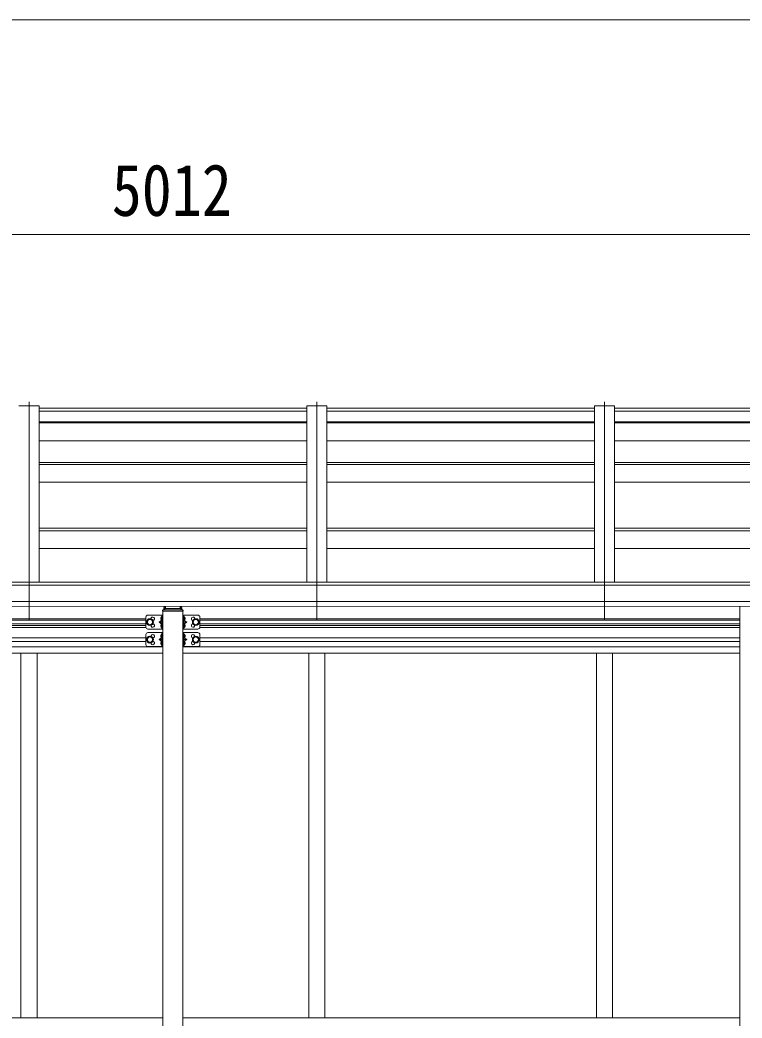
# Model space of a CAD drawing. Units: millimetres at full size, sheet at 1:40; details may follow other scales. Extents: x -11181 to 11305, y -7804 to 7716.
# Drawn here: x 6625 to 8421, y 1010 to 3494 of the extents above; entities that cross this region are included whole.
import ezdxf
from ezdxf.enums import TextEntityAlignment as Align

# ---------------------------------------------------------------- set-up
doc = ezdxf.new("R2010")
doc.units = ezdxf.units.MM
doc.header["$LTSCALE"] = 40
for name, color, linetype, lineweight in [('0-1_本体', 4, 'Continuous', 9), ('0-8_PARTS2', 2, 'Continuous', 9), ('0-A_寸法', 6, 'Continuous', 9), ('1-1_GLASS', 4, 'Continuous', 9), ('1-2_GLASS_SEAL', 7, 'Continuous', 9), ('1-3_NOTPRINT', 4, 'Continuous', 9)]:
    doc.layers.add(name, color=color, linetype=linetype, lineweight=lineweight)
doc.styles.add('ＭＳ ゴシック', font='')
doc.styles.get('ＭＳ ゴシック').set_extended_font_data('MS Gothic')

msp = doc.modelspace()

# ---------------------------------------------------------------- linework, layer by layer
at = {"layer": '0-1_本体'}
for p, q in [((6622.26, 2533.35), (6672.26, 2533.35)), ((6672.26, 2533.35), (6672.26, 2094.06)), ((6672.26, 2527.29), (7338.26, 2527.29)), ((7338.26, 2520.35), (6672.26, 2520.35)), ((7338.26, 2533.35), (7338.26, 2094.06)), ((7338.26, 2533.35), (7388.26, 2533.35)), ((7388.26, 2533.35), (7388.26, 2094.06)), ((7388.26, 2527.29), (8054.26, 2527.29)), ((8054.26, 2520.35), (7388.26, 2520.35)), ((8054.26, 2533.35), (8054.26, 2094.06)), ((8054.26, 2533.35), (8104.26, 2533.35)), ((8104.26, 2533.35), (8104.26, 2094.06)), ((8104.26, 2527.29), (8770.26, 2527.29)), ((8770.26, 2520.35), (8104.26, 2520.35)), ((7338.26, 2493.63), (6672.26, 2493.63)), ((7338.26, 2491.05), (6672.26, 2491.05)), ((8054.26, 2493.63), (7388.26, 2493.63)), ((8054.26, 2491.05), (7388.26, 2491.05)), ((8770.26, 2493.63), (8104.26, 2493.63)), ((8770.26, 2491.05), (8104.26, 2491.05)), ((7338.26, 2446.32), (6672.26, 2446.32)), ((8054.26, 2446.32), (7388.26, 2446.32)), ((8770.26, 2446.32), (8104.26, 2446.32)), ((7338.26, 2392.58), (6672.26, 2392.58)), ((7338.26, 2387.02), (6672.26, 2387.02)), ((8054.26, 2392.58), (7388.26, 2392.58)), ((8054.26, 2387.02), (7388.26, 2387.02)), ((8770.26, 2392.58), (8104.26, 2392.58)), ((8770.26, 2387.02), (8104.26, 2387.02)), ((7338.26, 2343.02), (6672.26, 2343.02)), ((8054.26, 2343.02), (7388.26, 2343.02)), ((8770.26, 2343.02), (8104.26, 2343.02)), ((7338.26, 2228.93), (6672.26, 2228.93)), ((7338.26, 2222.14), (6672.26, 2222.14)), ((8054.26, 2228.93), (7388.26, 2228.93)), ((8054.26, 2222.14), (7388.26, 2222.14)), ((8770.26, 2228.93), (8104.26, 2228.93)), ((8770.26, 2222.14), (8104.26, 2222.14)), ((7338.26, 2178.58), (6672.26, 2178.58)), ((8054.26, 2178.58), (7388.26, 2178.58)), ((8770.26, 2178.58), (8104.26, 2178.58)), ((4505.76, 2087.35), (9504.76, 2087.35)), ((4529.26, 2094.06), (9481.26, 2094.06)), ((9504.76, 2046.13), (4505.76, 2046.13)), ((4505.76, 2034.28), (9504.76, 2034.35)), ((8415.76, 2034.19), (8415.76, -808.22))]:
    msp.add_line(p, q, dxfattribs=at)
at = {"layer": '0-8_PARTS2'}
for p, q in [((6647.26, 1999.35), (6647.26, 2543.19)), ((7363.26, 1999.35), (7363.26, 2543.19)), ((8079.26, 1999.35), (8079.26, 2543.19))]:
    msp.add_line(p, q, dxfattribs=at)
at = {"layer": '0-A_寸法'}
for p, q in [((-532.73, 3493.68), (9531.25, 3493.68)), ((9511.25, 2959.35), (4499.26, 2959.35))]:
    msp.add_line(p, q, dxfattribs=at)
at = {"layer": '1-1_GLASS'}
for p, q in [((5594.76, 2003.03), (6938.28, 2003.03)), ((5594.76, 1999.53), (6938.28, 1999.53)), ((5594.76, 1990.53), (6938.28, 1990.53)), ((7072.28, 2003.03), (8415.76, 2003.03)), ((7072.28, 1999.53), (8415.76, 1999.53)), ((7072.28, 1990.53), (8415.76, 1990.53)), ((5594.76, 1987.03), (6938.28, 1987.03)), ((6938.28, 1982.03), (5594.76, 1982.03)), ((7072.28, 1987.03), (8415.76, 1987.03)), ((8415.76, 1982.03), (7072.28, 1982.03)), ((5594.76, 1956.03), (6938.28, 1956.03)), ((5594.76, 1947.03), (6938.28, 1947.03)), ((7072.28, 1956.03), (8415.76, 1956.03)), ((7072.28, 1947.03), (8415.76, 1947.03)), ((5594.76, 1933.53), (6980.28, 1933.53)), ((5594.76, 1917.53), (6980.28, 1917.53)), ((6627.28, 1917.53), (6627.28, 1847.53)), ((6627.28, 1917.53), (6627.28, 1010.53)), ((6667.28, 1917.53), (6667.28, 1847.53)), ((6667.28, 1917.53), (6667.28, 1010.53)), ((7030.28, 1933.53), (8415.76, 1933.53)), ((7030.28, 1917.53), (8415.76, 1917.53)), ((7343.28, 1917.53), (7343.28, 1847.53)), ((7343.28, 1917.53), (7343.28, 1010.53)), ((7383.28, 1917.53), (7383.28, 1847.53)), ((7383.28, 1917.53), (7383.28, 1010.53)), ((8059.28, 1917.53), (8059.28, 1847.53)), ((8059.28, 1010.53), (8059.28, 1917.53)), ((8099.28, 1917.53), (8099.28, 1847.53)), ((8099.28, 1010.53), (8099.28, 1917.53)), ((5594.76, 1010.53), (6980.28, 1010.53)), ((7030.28, 1010.53), (8415.76, 1010.53))]:
    msp.add_line(p, q, dxfattribs=at)
at = {"layer": '1-2_GLASS_SEAL'}
for p, q in [((6943.28, 2012.53), (6980.28, 2012.53)), ((6977.78, 2012.53), (6977.78, 1977.53)), ((6979.78, 2023.75), (6979.78, 2022.25)), ((6979.78, 2022.25), (7030.78, 2022.25)), ((6980.28, 2012.53), (6980.28, 1977.53)), ((6981.28, 2025.25), (7029.28, 2025.25)), ((6982.78, 2025.25), (6982.78, 2030.9)), ((6986.78, 2033.47), (6985.28, 2033.47)), ((6985.28, 2030.95), (6985.28, 2025.25)), ((6986.78, 2030.95), (6985.28, 2030.95)), ((7025.28, 2029.06), (6985.28, 2029.06)), ((6986.78, 2034.32), (6986.78, 2030.95)), ((7023.78, 2034.32), (7023.78, 2030.95)), ((7025.28, 2033.47), (7023.78, 2033.47)), ((7025.28, 2030.95), (7023.78, 2030.95)), ((7025.28, 2030.95), (7025.28, 2025.25)), ((7027.78, 2030.9), (7027.78, 2025.25)), ((7030.28, 2012.53), (7030.28, 1977.53)), ((7067.28, 2012.53), (7030.28, 2012.53)), ((7030.78, 2023.75), (7030.78, 2022.25)), ((7032.78, 2012.53), (7032.78, 1977.53)), ((6938.28, 2007.53), (6938.28, 1982.53)), ((6977.78, 1995.03), (6970.78, 1995.03)), ((6977.28, 2008.03), (6976.47, 2007.89)), ((6977.28, 2000.03), (6976.47, 2000.17)), ((6977.28, 1990.03), (6976.47, 1989.89)), ((6977.28, 2000.03), (6977.78, 2000.12)), ((7033.28, 2000.03), (7032.78, 2000.12)), ((7032.78, 1995.03), (7039.78, 1995.03)), ((7033.28, 2008.03), (7034.08, 2007.89)), ((7033.28, 2000.03), (7034.08, 2000.17)), ((7033.28, 1990.03), (7034.08, 1989.89)), ((7072.28, 2007.53), (7072.28, 1982.53)), ((6938.28, 1964.03), (6938.28, 1939.03)), ((6943.28, 1977.53), (6980.28, 1977.53)), ((6943.28, 1969.03), (6980.28, 1969.03)), ((6977.28, 1982.03), (6976.47, 1982.17)), ((6977.28, 1964.53), (6976.47, 1964.39)), ((6977.28, 1982.03), (6977.78, 1982.12)), ((6977.78, 1969.03), (6977.78, 1934.03)), ((6980.28, 1969.03), (6980.28, 1934.03)), ((7067.28, 1977.53), (7030.28, 1977.53)), ((7030.28, 1969.03), (7030.28, 1934.03)), ((7067.28, 1969.03), (7030.28, 1969.03)), ((7033.28, 1982.03), (7032.78, 1982.12)), ((7032.78, 1969.03), (7032.78, 1934.03)), ((7033.28, 1982.03), (7034.08, 1982.17)), ((7033.28, 1964.53), (7034.08, 1964.39)), ((7072.28, 1964.03), (7072.28, 1939.03)), ((6977.78, 1951.53), (6970.78, 1951.53)), ((6977.28, 1956.53), (6976.47, 1956.67)), ((6977.28, 1946.53), (6976.47, 1946.39)), ((6977.28, 1938.53), (6976.47, 1938.67)), ((6977.28, 1956.53), (6977.78, 1956.62)), ((6977.28, 1938.53), (6977.78, 1938.62)), ((7033.28, 1956.53), (7032.78, 1956.62)), ((7032.78, 1951.53), (7039.78, 1951.53)), ((7033.28, 1938.53), (7032.78, 1938.62)), ((7033.28, 1956.53), (7034.08, 1956.67)), ((7033.28, 1946.53), (7034.08, 1946.39)), ((7033.28, 1938.53), (7034.08, 1938.67)), ((6943.28, 1934.03), (6980.28, 1934.03)), ((7067.28, 1934.03), (7030.28, 1934.03))]:
    msp.add_line(p, q, dxfattribs=at)
for points in [[(6948.28, 1987.53), (6954.78, 1991.28), (6954.78, 1998.78), (6948.28, 2002.54), (6941.78, 1998.78), (6941.78, 1991.28)], [(7062.28, 1987.53), (7055.78, 1991.28), (7055.78, 1998.78), (7062.28, 2002.54), (7068.78, 1998.78), (7068.78, 1991.28)], [(6948.28, 1944.03), (6954.78, 1947.78), (6954.78, 1955.28), (6948.28, 1959.04), (6941.78, 1955.28), (6941.78, 1947.78)], [(7062.28, 1944.03), (7055.78, 1947.78), (7055.78, 1955.28), (7062.28, 1959.04), (7068.78, 1955.28), (7068.78, 1947.78)]]:
    msp.add_lwpolyline(points, close=True, dxfattribs=at)
for points in [[(6977.78, 2000.03), (6970.78, 1995.03), (6977.78, 1990.03)], [(6978.16, 2004.03), (6977.53, 2005.22), (6975.3, 2006.33)], [(6978.16, 2004.03), (6977.53, 2002.84), (6975.3, 2001.73)], [(6978.16, 1986.03), (6977.53, 1987.22), (6975.3, 1988.33)], [(6977.28, 2000.03), (6977.28, 2008.03), (6977.78, 2007.94), (6977.78, 2000.12)], [(6977.28, 1982.03), (6977.28, 1990.03), (6977.78, 1989.94), (6977.78, 1982.12)], [(7032.39, 2004.03), (7033.02, 2005.22), (7035.26, 2006.33)], [(7032.39, 2004.03), (7033.02, 2002.84), (7035.26, 2001.73)], [(7032.39, 1986.03), (7033.02, 1987.22), (7035.26, 1988.33)], [(7033.28, 2000.03), (7033.28, 2008.03), (7032.78, 2007.94), (7032.78, 2000.12)], [(7032.78, 2000.03), (7039.78, 1995.03), (7032.78, 1990.03)], [(7033.28, 1982.03), (7033.28, 1990.03), (7032.78, 1989.94), (7032.78, 1982.12)], [(6978.16, 1986.03), (6977.53, 1984.84), (6975.3, 1983.73)], [(6978.16, 1960.53), (6977.53, 1961.72), (6975.3, 1962.83)], [(6977.28, 1956.53), (6977.28, 1964.53), (6977.78, 1964.44), (6977.78, 1956.62)], [(7032.39, 1986.03), (7033.02, 1984.84), (7035.26, 1983.73)], [(7032.39, 1960.53), (7033.02, 1961.72), (7035.26, 1962.83)], [(7033.28, 1956.53), (7033.28, 1964.53), (7032.78, 1964.44), (7032.78, 1956.62)], [(6977.78, 1956.53), (6970.78, 1951.53), (6977.78, 1946.53)], [(6978.16, 1960.53), (6977.53, 1959.34), (6975.3, 1958.23)], [(6978.16, 1942.53), (6977.53, 1943.72), (6975.3, 1944.83)], [(6978.16, 1942.53), (6977.53, 1941.34), (6975.3, 1940.23)], [(6977.28, 1938.53), (6977.28, 1946.53), (6977.78, 1946.44), (6977.78, 1938.62)], [(7032.39, 1960.53), (7033.02, 1959.34), (7035.26, 1958.23)], [(7032.39, 1942.53), (7033.02, 1943.72), (7035.26, 1944.83)], [(7032.39, 1942.53), (7033.02, 1941.34), (7035.26, 1940.23)], [(7032.78, 1956.53), (7039.78, 1951.53), (7032.78, 1946.53)], [(7033.28, 1938.53), (7033.28, 1946.53), (7032.78, 1946.44), (7032.78, 1938.62)]]:
    msp.add_lwpolyline(points, dxfattribs=at)
for centre, radius in [((6948.28, 1995.03), 8.5), ((6948.28, 1995.03), 7.5), ((6948.28, 1995.03), 6.5), ((7062.28, 1995.03), 8.5), ((7062.28, 1995.03), 7.5), ((7062.28, 1995.03), 6.5), ((6948.28, 1951.53), 8.5), ((6948.28, 1951.53), 7.5), ((6948.28, 1951.53), 6.5), ((7062.28, 1951.53), 8.5), ((7062.28, 1951.53), 7.5), ((7062.28, 1951.53), 6.5)]:
    msp.add_circle(centre, radius, dxfattribs=at)
for centre, radius, start, end in [((6943.28, 2007.53), 5, 90, 180), ((6981.28, 2023.75), 1.5, 90, 180), ((7029.28, 2023.75), 1.5, 0, 90), ((7067.28, 2007.53), 5, 0, 90), ((6955.28, 2003.53), 4.25, 274.76077, 186.29431), ((6955.28, 1986.53), 4.25, 173.70569, 85.23923), ((6981.38, 2004.03), 6.5, 147.94412, 212.05588), ((6981.38, 1986.03), 6.5, 147.94412, 212.05588), ((6976.63, 2007), 0.9, 100, 147.94412), ((6976.63, 2001.06), 0.9, 212.05588, 260), ((6976.63, 1989), 0.9, 100, 147.94412), ((7033.92, 2007), 0.9, 32.05588, 80), ((7033.92, 2001.06), 0.9, 280, 327.94412), ((7033.92, 1989), 0.9, 32.05588, 80), ((7029.18, 2004.03), 6.5, 327.94412, 32.05588), ((7029.18, 1986.03), 6.5, 327.94412, 32.05588), ((7055.28, 2003.53), 4.25, 353.70569, 265.23923), ((7055.28, 1986.53), 4.25, 94.76077, 6.29431), ((6943.28, 1982.53), 5, 180, 270), ((6943.28, 1964.03), 5, 90, 180), ((6955.28, 1960.03), 4.25, 274.76077, 186.29431), ((6981.38, 1960.53), 6.5, 147.94412, 212.05588), ((6976.63, 1983.06), 0.9, 212.05588, 260), ((6976.63, 1963.5), 0.9, 100, 147.94412), ((7033.92, 1983.06), 0.9, 280, 327.94412), ((7033.92, 1963.5), 0.9, 32.05588, 80), ((7029.18, 1960.53), 6.5, 327.94412, 32.05588), ((7055.28, 1960.03), 4.25, 353.70569, 265.23923), ((7067.28, 1982.53), 5, 270, 0), ((7067.28, 1964.03), 5, 0, 90), ((6943.28, 1939.03), 5, 180, 270), ((6955.28, 1943.03), 4.25, 173.70569, 85.23923), ((6981.38, 1942.53), 6.5, 147.94412, 212.05588), ((6976.63, 1957.56), 0.9, 212.05588, 260), ((6976.63, 1945.5), 0.9, 100, 147.94412), ((6976.63, 1939.56), 0.9, 212.05588, 260), ((7033.92, 1957.56), 0.9, 280, 327.94412), ((7033.92, 1945.5), 0.9, 32.05588, 80), ((7033.92, 1939.56), 0.9, 280, 327.94412), ((7029.18, 1942.53), 6.5, 327.94412, 32.05588), ((7055.28, 1943.03), 4.25, 94.76077, 6.29431), ((7067.28, 1939.03), 5, 270, 0)]:
    msp.add_arc(centre, radius, start, end, dxfattribs=at)
for centre, start_param, end_param in [((6985.28, 2030.9), 6.2831853, 7.8539816), ((7025.28, 2030.9), 4.712389, 6.2831853)]:
    msp.add_ellipse(centre, major_axis=(0, 2.57), ratio=0.97237, start_param=start_param, end_param=end_param, dxfattribs=at)
at = {"layer": '1-3_NOTPRINT'}
for p, q in [((6980.28, 2022.25), (6980.28, -508.39)), ((7030.28, 2022.25), (7030.28, -508.39))]:
    msp.add_line(p, q, dxfattribs=at)

# ---------------------------------------------------------------- texts
at = {"layer": '0-A_寸法', "color": 7, "style": 'ＭＳ ゴシック', "width": 0.85}
msp.add_text('5012', height=129, dxfattribs=at).set_placement((6853.26, 2967.35), align=Align.BOTTOM_LEFT)

doc.saveas('drawing.dxf')
